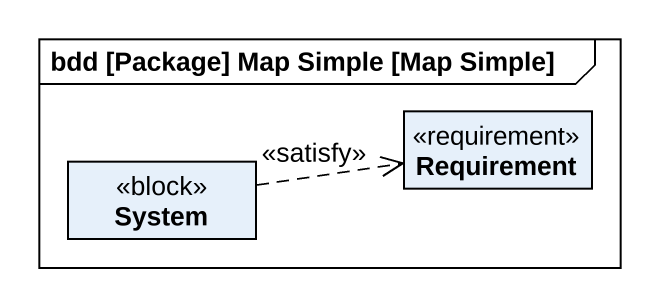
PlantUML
@startuml
mainframe bdd [Package] Map Simple [Map Simple]
hide circle
hide empty members
class Requirement <<requirement>>
class System <<block>>
System .right.> Requirement : <<satisfy>>
@enduml
